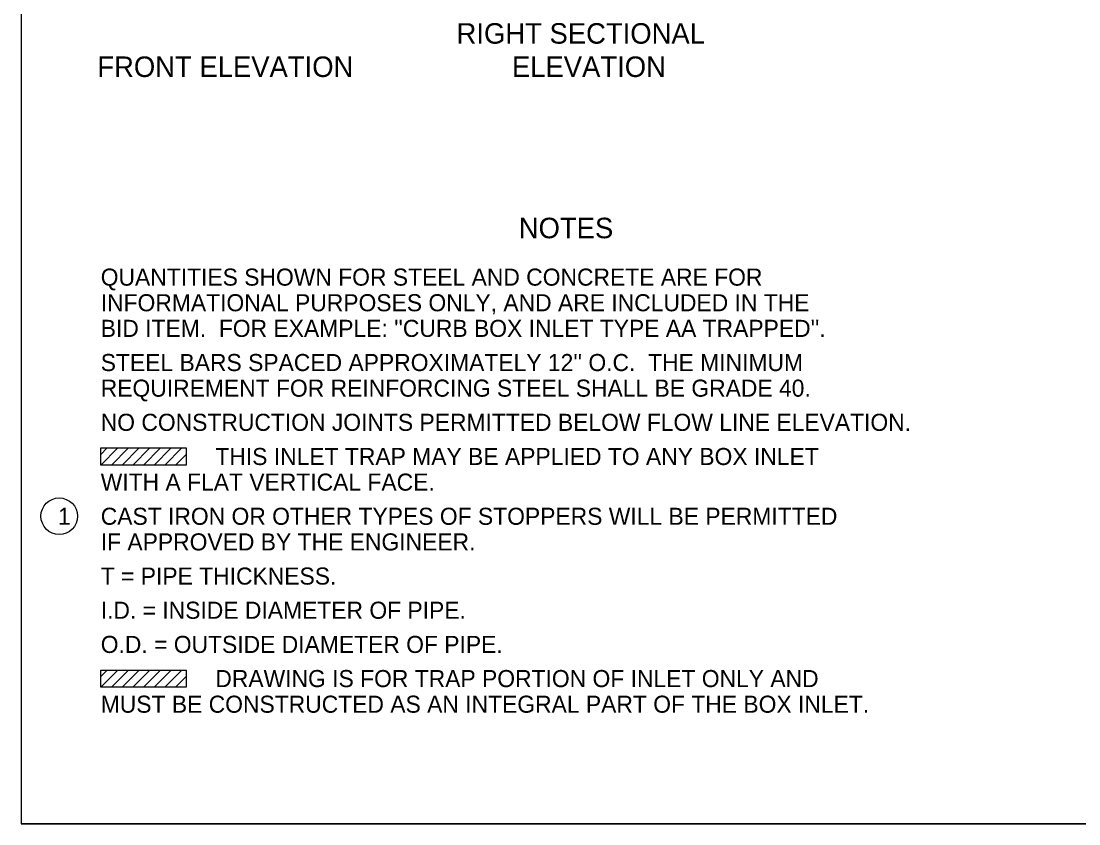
# Model space of a CAD drawing. Extents: x 1007 to 1035.5, y 1000.5 to 1021.5.
# Drawn here: x 1007 to 1019.37, y 1000.5 to 1009.9 of the extents above; entities that cross this region are included whole.
import ezdxf

# ---------------------------------------------------------------- set-up
doc = ezdxf.new("R2010")
doc.units = 0
for name, color, linetype in [('Level 1', 7, 'Continuous'), ('Level 10', 7, 'Continuous'), ('Level 11', 7, 'Continuous')]:
    doc.layers.add(name, color=color, linetype=linetype)

msp = doc.modelspace()

# ---------------------------------------------------------------- linework, layer by layer
at = {"layer": 'Level 1'}
for p, q in [((1007.931, 1004.701), (1008.131, 1004.901)), ((1007.931, 1004.826), (1008.006, 1004.901)), ((1008.056, 1004.701), (1008.256, 1004.901)), ((1008.181, 1004.701), (1008.381, 1004.901)), ((1008.306, 1004.701), (1008.506, 1004.901)), ((1008.431, 1004.701), (1008.631, 1004.901)), ((1008.556, 1004.701), (1008.756, 1004.901)), ((1008.681, 1004.701), (1008.881, 1004.901)), ((1008.806, 1004.701), (1008.931, 1004.826)), ((1007.931, 1002.101), (1008.131, 1002.301)), ((1007.931, 1002.226), (1008.006, 1002.301)), ((1008.056, 1002.101), (1008.256, 1002.301)), ((1008.181, 1002.101), (1008.381, 1002.301)), ((1008.306, 1002.101), (1008.506, 1002.301)), ((1008.431, 1002.101), (1008.631, 1002.301)), ((1008.556, 1002.101), (1008.756, 1002.301)), ((1008.681, 1002.101), (1008.881, 1002.301)), ((1008.806, 1002.101), (1008.931, 1002.226))]:
    msp.add_line(p, q, dxfattribs=at)
for points in [[(1007.931, 1004.701), (1007.931, 1004.901), (1008.931, 1004.901), (1008.931, 1004.701)], [(1007.931, 1002.101), (1007.931, 1002.301), (1008.931, 1002.301), (1008.931, 1002.101)]]:
    msp.add_lwpolyline(points, close=True, dxfattribs=at)
msp.add_circle((1007.445, 1004.102), 0.214, dxfattribs=at)
at = {"layer": 'Level 10'}
for p in [(1007, 1021.5), (1035.5, 1000.5)]:
    msp.add_line(p, (1007, 1000.5), dxfattribs=at)
at = {"layer": 'Level 11'}
msp.add_lwpolyline([(1007, 1000.5), (1035.5, 1000.5), (1035.5, 1021.5), (1007, 1021.5)], close=True, dxfattribs=at)

# ---------------------------------------------------------------- texts
at = {"layer": 'Level 1'}
for s, height, p in [('RIGHT SECTIONAL', 0.24, (1012.094, 1009.634)), ('FRONT ELEVATION', 0.24, (1007.891, 1009.244)), ('ELEVATION', 0.24, (1012.742, 1009.244)), ('NOTES', 0.24, (1012.822, 1007.356)), ('QUANTITIES SHOWN FOR STEEL AND CONCRETE ARE FOR', 0.2, (1007.931, 1006.801)), ('INFORMATIONAL PURPOSES ONLY, AND ARE INCLUDED IN THE', 0.2, (1007.931, 1006.501)), ("BID ITEM.  FOR EXAMPLE: ''CURB BOX INLET TYPE AA TRAPPED''.", 0.2, (1007.931, 1006.201)), ("STEEL BARS SPACED APPROXIMATELY 12'' O.C.  THE MINIMUM", 0.2, (1007.931, 1005.801)), ('REQUIREMENT FOR REINFORCING STEEL SHALL BE GRADE 40.', 0.2, (1007.931, 1005.501)), ('NO CONSTRUCTION JOINTS PERMITTED BELOW FLOW LINE ELEVATION.', 0.2, (1007.931, 1005.101)), ('THIS INLET TRAP MAY BE APPLIED TO ANY BOX INLET', 0.2, (1009.272, 1004.701)), ('WITH A FLAT VERTICAL FACE.', 0.2, (1007.931, 1004.401)), ('CAST IRON OR OTHER TYPES OF STOPPERS WILL BE PERMITTED', 0.2, (1007.931, 1004.001)), ('1', 0.2, (1007.431, 1004.001)), ('IF APPROVED BY THE ENGINEER.', 0.2, (1007.931, 1003.701)), ('T = PIPE THICKNESS.', 0.2, (1007.931, 1003.301)), ('I.D. = INSIDE DIAMETER OF PIPE.', 0.2, (1007.931, 1002.901)), ('O.D. = OUTSIDE DIAMETER OF PIPE.', 0.2, (1007.931, 1002.501)), ('DRAWING IS FOR TRAP PORTION OF INLET ONLY AND', 0.2, (1009.272, 1002.101)), ('MUST BE CONSTRUCTED AS AN INTEGRAL PART OF THE BOX INLET.', 0.2, (1007.931, 1001.801))]:
    msp.add_text(s, height=height, dxfattribs=at).set_placement(p)

doc.saveas('drawing.dxf')
